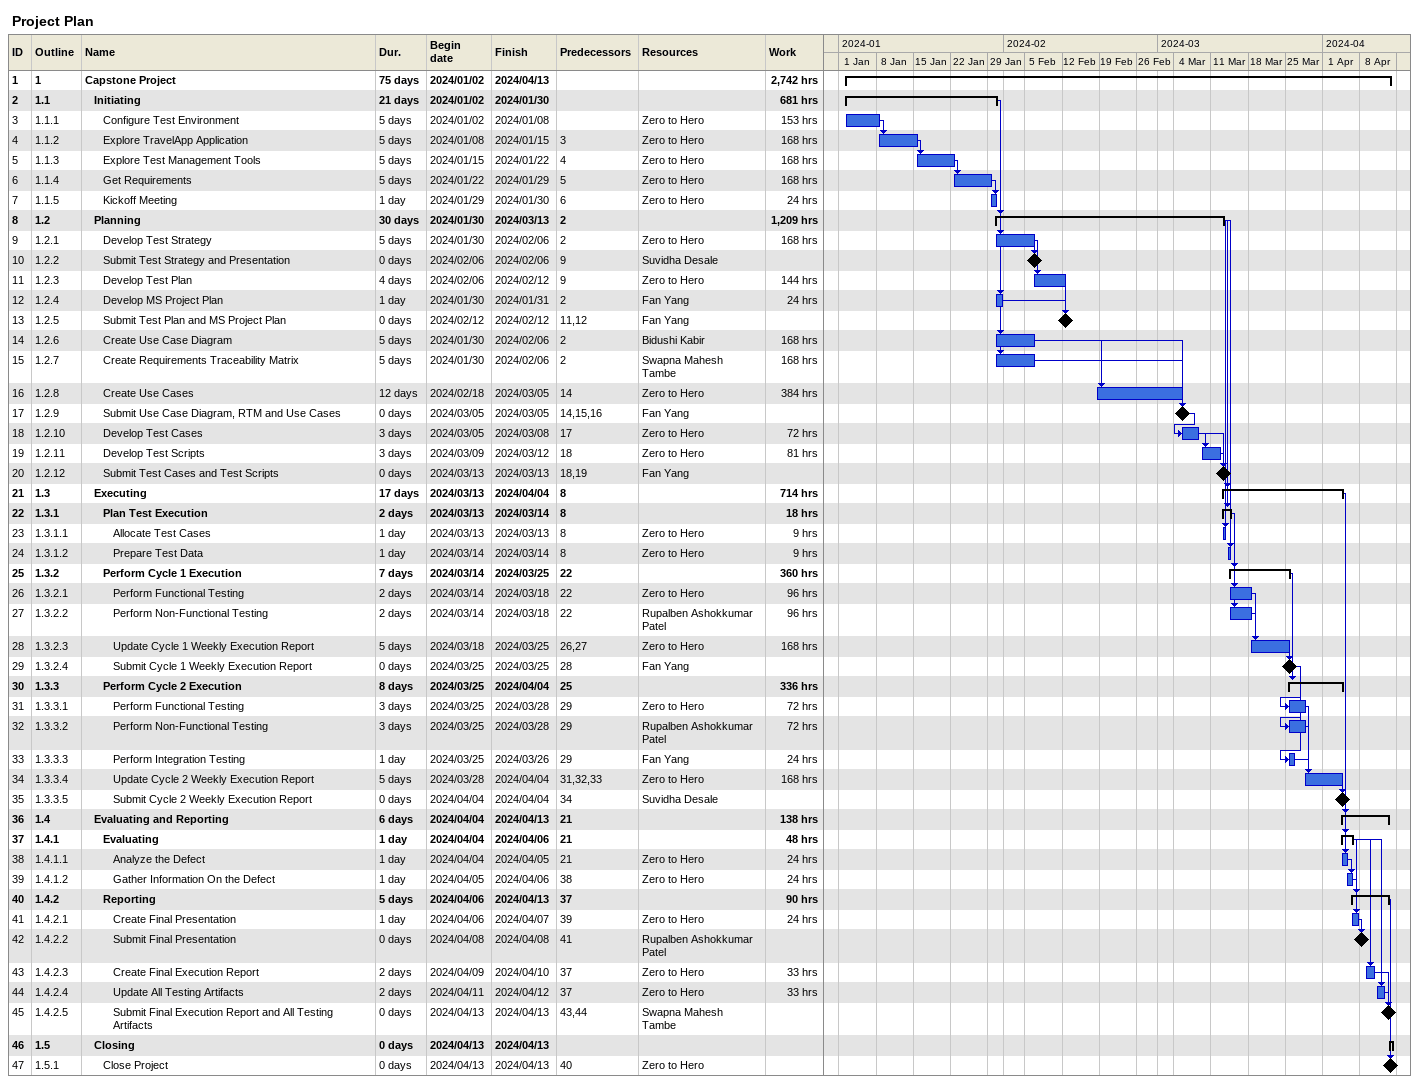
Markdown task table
Project Plan

| ID | WBS | Task | Duration | Start | Finish | Predecessors | Resources | Work (h) |
|---|---|---|---|---|---|---|---|---|
| 1 | 1 | **Capstone Project** | 75d | 2024-01-02 | 2024-04-13 |  |  | 2742 |
| 2 | 1.1 | **Initiating** | 21d | 2024-01-02 | 2024-01-30 |  |  | 681 |
| 3 | 1.1.1 | Configure Test Environment | 5d | 2024-01-02 | 2024-01-08 |  | Zero to Hero | 153 |
| 4 | 1.1.2 | Explore TravelApp Application | 5d | 2024-01-08 | 2024-01-15 | 3 | Zero to Hero | 168 |
| 5 | 1.1.3 | Explore Test Management Tools | 5d | 2024-01-15 | 2024-01-22 | 4 | Zero to Hero | 168 |
| 6 | 1.1.4 | Get Requirements | 5d | 2024-01-22 | 2024-01-29 | 5 | Zero to Hero | 168 |
| 7 | 1.1.5 | Kickoff Meeting | 1d | 2024-01-29 | 2024-01-30 | 6 | Zero to Hero | 24 |
| 8 | 1.2 | **Planning** | 30d | 2024-01-30 | 2024-03-13 | 2 |  | 1209 |
| 9 | 1.2.1 | Develop Test Strategy | 5d | 2024-01-30 | 2024-02-06 | 2 | Zero to Hero | 168 |
| 10 | 1.2.2 | Submit Test Strategy and Presentation | 0d | 2024-02-06 | 2024-02-06 | 9 | Suvidha Desale |  |
| 11 | 1.2.3 | Develop Test Plan | 4d | 2024-02-06 | 2024-02-12 | 9 | Zero to Hero | 144 |
| 12 | 1.2.4 | Develop MS Project Plan | 1d | 2024-01-30 | 2024-01-31 | 2 | Fan Yang | 24 |
| 13 | 1.2.5 | Submit Test Plan and MS Project Plan | 0d | 2024-02-12 | 2024-02-12 | 11, 12 | Fan Yang |  |
| 14 | 1.2.6 | Create Use Case Diagram | 5d | 2024-01-30 | 2024-02-06 | 2 | Bidushi Kabir | 168 |
| 15 | 1.2.7 | Create Requirements Traceability Matrix | 5d | 2024-01-30 | 2024-02-06 | 2 | Swapna Mahesh Tambe | 168 |
| 16 | 1.2.8 | Create Use Cases | 12d | 2024-02-18 | 2024-03-05 | 14 | Zero to Hero | 384 |
| 17 | 1.2.9 | Submit Use Case Diagram, RTM and Use Cases | 0d | 2024-03-05 | 2024-03-05 | 14, 15, 16 | Fan Yang |  |
| 18 | 1.2.10 | Develop Test Cases | 3d | 2024-03-05 | 2024-03-08 | 17 | Zero to Hero | 72 |
| 19 | 1.2.11 | Develop Test Scripts | 3d | 2024-03-09 | 2024-03-12 | 18 | Zero to Hero | 81 |
| 20 | 1.2.12 | Submit Test Cases and Test Scripts | 0d | 2024-03-13 | 2024-03-13 | 18, 19 | Fan Yang |  |
| 21 | 1.3 | **Executing** | 17d | 2024-03-13 | 2024-04-04 | 8 |  | 714 |
| 22 | 1.3.1 | **Plan Test Execution** | 2d | 2024-03-13 | 2024-03-14 | 8 |  | 18 |
| 23 | 1.3.1.1 | Allocate Test Cases | 1d | 2024-03-13 | 2024-03-13 | 8 | Zero to Hero | 9 |
| 24 | 1.3.1.2 | Prepare Test Data | 1d | 2024-03-14 | 2024-03-14 | 8 | Zero to Hero | 9 |
| 25 | 1.3.2 | **Perform Cycle 1 Execution** | 7d | 2024-03-14 | 2024-03-25 | 22 |  | 360 |
| 26 | 1.3.2.1 | Perform Functional Testing | 2d | 2024-03-14 | 2024-03-18 | 22 | Zero to Hero | 96 |
| 27 | 1.3.2.2 | Perform Non-Functional Testing | 2d | 2024-03-14 | 2024-03-18 | 22 | Rupalben Ashokkumar Patel | 96 |
| 28 | 1.3.2.3 | Update Cycle 1 Weekly Execution Report | 5d | 2024-03-18 | 2024-03-25 | 26, 27 | Zero to Hero | 168 |
| 29 | 1.3.2.4 | Submit Cycle 1 Weekly Execution Report | 0d | 2024-03-25 | 2024-03-25 | 28 | Fan Yang |  |
| 30 | 1.3.3 | **Perform Cycle 2 Execution** | 8d | 2024-03-25 | 2024-04-04 | 25 |  | 336 |
| 31 | 1.3.3.1 | Perform Functional Testing | 3d | 2024-03-25 | 2024-03-28 | 29 | Zero to Hero | 72 |
| 32 | 1.3.3.2 | Perform Non-Functional Testing | 3d | 2024-03-25 | 2024-03-28 | 29 | Rupalben Ashokkumar Patel | 72 |
| 33 | 1.3.3.3 | Perform Integration Testing | 1d | 2024-03-25 | 2024-03-26 | 29 | Fan Yang | 24 |
| 34 | 1.3.3.4 | Update Cycle 2 Weekly Execution Report | 5d | 2024-03-28 | 2024-04-04 | 31, 32, 33 | Zero to Hero | 168 |
| 35 | 1.3.3.5 | Submit Cycle 2 Weekly Execution Report | 0d | 2024-04-04 | 2024-04-04 | 34 | Suvidha Desale |  |
| 36 | 1.4 | **Evaluating and Reporting** | 6d | 2024-04-04 | 2024-04-13 | 21 |  | 138 |
| 37 | 1.4.1 | **Evaluating** | 1d | 2024-04-04 | 2024-04-06 | 21 |  | 48 |
| 38 | 1.4.1.1 | Analyze the Defect | 1d | 2024-04-04 | 2024-04-05 | 21 | Zero to Hero | 24 |
| 39 | 1.4.1.2 | Gather Information On the Defect | 1d | 2024-04-05 | 2024-04-06 | 38 | Zero to Hero | 24 |
| 40 | 1.4.2 | **Reporting** | 5d | 2024-04-06 | 2024-04-13 | 37 |  | 90 |
| 41 | 1.4.2.1 | Create Final Presentation | 1d | 2024-04-06 | 2024-04-07 | 39 | Zero to Hero | 24 |
| 42 | 1.4.2.2 | Submit Final Presentation | 0d | 2024-04-08 | 2024-04-08 | 41 | Rupalben Ashokkumar Patel |  |
| 43 | 1.4.2.3 | Create Final Execution Report | 2d | 2024-04-09 | 2024-04-10 | 37 | Zero to Hero | 33 |
| 44 | 1.4.2.4 | Update All Testing Artifacts | 2d | 2024-04-11 | 2024-04-12 | 37 | Zero to Hero | 33 |
| 45 | 1.4.2.5 | Submit Final Execution Report and All Testing Artifacts | 0d | 2024-04-13 | 2024-04-13 | 43, 44 | Swapna Mahesh Tambe |  |
| 46 | 1.5 | **Closing** | 0d | 2024-04-13 | 2024-04-13 |  |  |  |
| 47 | 1.5.1 | Close Project | 0d | 2024-04-13 | 2024-04-13 | 40 | Zero to Hero |  |
